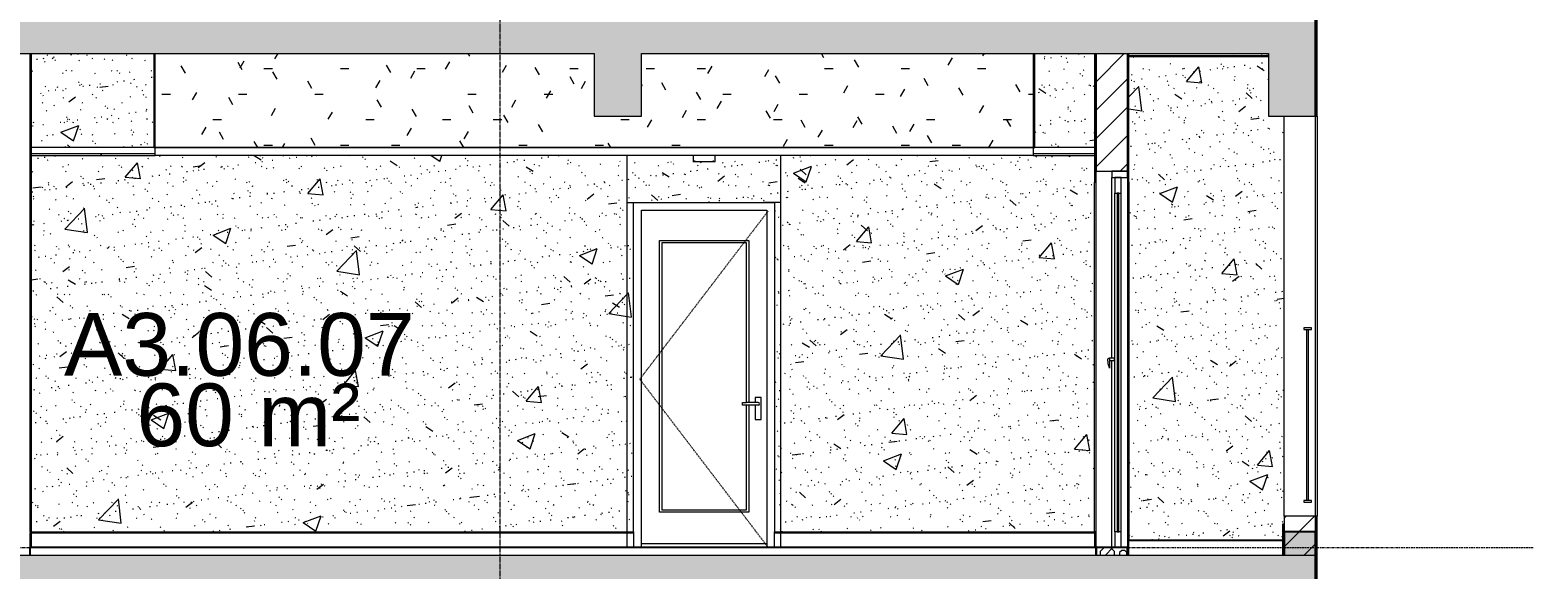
# Model space of a CAD drawing. Header units: millimetres. Extents: x 26124 to 258712, y -8723 to 35400.
# Drawn here: x 119053 to 128583, y 19063 to 22500 of the extents above; entities that cross this region are included whole.
import ezdxf

# ---------------------------------------------------------------- set-up
doc = ezdxf.new("R2010")
doc.units = ezdxf.units.MM
for name, pattern in [('Centre', [31.75, 6.35, -4.7625, 15.875, -4.7625]), ('Dash', [6.35, 3.175, -3.175]), ('Grid Line', [22.225, 12.7, -3.175, 3.175, -3.175])]:
    doc.linetypes.add(name, pattern=pattern)
for name, color, linetype, lineweight in [('0-1', 7, 'Continuous', 5), ('A-AREA-IDEN', 2, 'Continuous', 9), ('A-CLNG', 13, 'Continuous', 9), ('A-CLNG-1', 250, 'Continuous', 18), ('A-CLNG-2', 7, 'Continuous', 9), ('A-CLNG-PATT-1', 7, 'Continuous', 9), ('A-CLNG-PATT-2', 9, 'Continuous', 9), ('A-DETL-GENF-1', 7, 'Continuous', 9), ('A-DETL-GENF-HDLN-1', 7, 'Dash', 9), ('A-DETL-MEDM', 33, 'Continuous', 18), ('A-DOOR', 31, 'Continuous', 9), ('A-DOOR-1', 7, 'Continuous', 9), ('A-DOOR-FRAM', 31, 'Continuous', 9), ('A-DOOR-GLAZ', 31, 'Continuous', 9), ('A-FLOR-1', 10, 'Continuous', 25), ('A-FLOR-HRAL', 11, 'Continuous', 9), ('A-FLOR-HRAL-1', 253, 'Continuous', 9), ('A-FLOR-LEVL-2', 51, 'Centre', 9), ('A-FLOR-PATT-2', 9, 'Continuous', 9), ('A-WALL', 113, 'Continuous', 9), ('A-WALL-1', 113, 'Continuous', 18), ('A-WALL-PATT-1', 7, 'Continuous', 9), ('A-WALL-PATT-2', 9, 'Continuous', 9), ('A-WALL-PATT-4', 111, 'Continuous', 9), ('E-LITE-EQPM', 33, 'Continuous', 9), ('E-LITE-EQPM-1', 7, 'Continuous', 9), ('I-WALL-1', 250, 'Continuous', 18), ('I-WALL-2', 7, 'Continuous', 9), ('S-BEAM-1', 12, 'Continuous', 5), ('S-BEAM-2', 10, 'Continuous', 25), ('S-COLS', 52, 'Continuous', 9), ('S-GRID-1', 1, 'Grid Line', 9)]:
    doc.layers.add(name, color=color, linetype=linetype, lineweight=lineweight)
doc.styles.add('Arial_1', font='arial.ttf', dxfattribs={"height": 400})
pattern_1 = [(0, (80880.3, 14125), (1300.48, 325.12), [53.645, -921.715, 53.645, -6123.635]), (0, (80880.3, 14125), (1300.48, 325.12), [-1029.005, -921.715, 53.645, -1897.075, -3251.2]), (0, (80880.3, 14125), (1300.48, 325.12), [-3901.44, 53.645, -921.715, 53.645, -2222.195]), (0, (80880.3, 14125), (1300.48, 325.12), [-4930.445, -596.595, 53.645, -1571.955]), (120, (81367.98, 14287.56), (-931.8022, 963.6887), [53.645, -921.715, -6177.28]), (120, (81367.98, 14287.56), (-931.8022, 963.6887), [-975.36, 53.645, -921.715, -5201.92]), (120, (81367.98, 14287.56), (-931.8022, 963.6887), [-1950.72, 53.645, -1897.075, -3251.2]), (120, (81367.98, 14287.56), (-931.8022, 963.6887), [-3901.44, 53.645, -921.715, -2275.84]), (120, (81367.98, 14287.56), (-931.8022, 963.6887), [-4876.8, 53.645, -596.595, -1625.6]), (120, (81367.98, 14287.56), (-931.8022, 963.6887), [-5527.04, 53.645, -1571.955]), (240, (81530.54, 14937.8), (-368.6778, -1288.8087), [53.645, -921.715, -6177.28]), (240, (81530.54, 14937.8), (-368.6778, -1288.8087), [-975.36, 53.645, -921.715, -5201.92]), (240, (81530.54, 14937.8), (-368.6778, -1288.8087), [-1950.72, 53.645, -1897.075, -3251.2]), (240, (81530.54, 14937.8), (-368.6778, -1288.8087), [-3901.44, 53.645, -921.715, -2275.84]), (240, (81530.54, 14937.8), (-368.6778, -1288.8087), [-4876.8, 53.645, -596.595, -1625.6]), (240, (81530.54, 14937.8), (-368.6778, -1288.8087), [-5527.04, 53.645, -1571.955])]
pattern_2 = [(45, (80880.3, 14125), (-84.8528, 84.8528), [])]
pattern_3 = [(50, (80880.3, 14125), (1165.978, -102.01), [121.92, -1341.12]), (355, (80880.3, 14125), (-225.554, 1222.763), [97.536, -1072.896]), (100.451, (80977.5, 14116.5), (940.433, 1120.746), [103.616, -1139.776]), (46.184, (80880.3, 14450.1), (1734.906, -269.074), [182.88, -2011.68]), (96.636, (81024.9, 14427.7), (1519.377, 1583.536), [155.424, -1709.665]), (351.184, (80880.3, 14450.1), (1519.39, 1583.52), [146.304, -1609.344]), (21, (81042.9, 14368.8), (970.332, -654.498), [121.92, -1341.12]), (326, (81042.9, 14368.8), (395.533, 1178.804), [97.536, -1072.896]), (71.451, (81123.7, 14314.3), (1365.87, 524.296), [103.616, -1139.776]), (37.5, (80880.3, 14125), (19.767, 541.1527), [53.645, -1006.246, 53.645, -1035.507, -1076.96]), (37.5, (80880.3, 14125), (19.767, 541.1527), [-2149.043, 53.645, -1023.315]), (7.5, (80880.3, 14125), (427.646, 641.156), [53.645, -567.334, 53.645, -981.862, -410.464]), (7.5, (80880.3, 14125), (427.646, 641.156), [-1656.486, 53.645, -356.819]), (327.5, (80517.8, 14125), (867.782, -36.665), [53.645, -352.755, 53.645, -1214.323, -1682.496]), (327.5, (80517.8, 14125), (867.782, -36.665), [-1674.368, 53.645, -1628.851]), (317.5, (80355.2, 14125), (948.028, 162.731), [53.645, -474.675, 53.645, -788.416, -1194.816]), (317.5, (80355.2, 14125), (948.028, 162.731), [-1370.38, 53.645, -1141.17])]
pattern_4 = [(37.5, (80880.3, 14125), (-5.1206, 156.61216), [5.364, -118.181, 5.364, -132.812, -132.08]), (37.5, (80880.3, 14125), (-5.1206, 156.61216), [-261.722, 5.364, -126.716]), (7.5, (80880.3, 14125), (143.847, 229.3842), [5.364, -61.285, 5.364, -105.989, -42.672]), (7.5, (80880.3, 14125), (143.847, 229.3842), [-178.003, 5.364, -37.308]), (327.5, (80780.33, 14125), (253.11758, 0.46008), [5.364, -35.276, 5.364, -140.94, -191.008]), (327.5, (80780.33, 14125), (253.11758, 0.46008), [-186.944, 5.364, -185.644]), (317.5, (80780.33, 14125), (244.3381, 71.3376), [5.364, -14.956, 5.364, -90.546, -109.728]), (317.5, (80780.33, 14125), (244.3381, 71.3376), [-116.23, 5.364, -104.364])]
pattern_5 = [(45, (80880.3, 14125), (-90.50967, 90.50967), [])]

# ---------------------------------------------------------------- blocks, each defined once
blk = doc.blocks.new('NCV_TKTC_KET CAU_rvt-1-TKCS_MẶT CẮT 3')
at = {"layer": 'S-BEAM-1'}
blk.add_hatch(color=256, dxfattribs=at).paths.add_polyline_path([(127252.6, 19100), (127252.5, 19300), (127052.6, 19300), (127052.6, 19150), (127252.5, 19150), (127252.5, 19100)])
at = {"layer": 'S-BEAM-2'}
for p, q in [((127252.6, 22500), (127252.6, 22700)), ((127252.6, 21950), (127252.6, 22500)), ((127252.6, 19300), (127052.6, 19300)), ((127052.6, 19300), (127052.6, 19150)), ((127252.6, 19100), (127252.6, 19300)), ((127252.6, 18550), (127252.6, 19100))]:
    blk.add_line(p, q, dxfattribs=at)
blk = doc.blocks.new('DOOR_CW_01 CANH MO-PANEL KINH - DIG_02-800x2200-CỬA NHÔM KÍNH-401063-TKCS_MẶT CẮT 3')
at = {"layer": 'A-DOOR-1'}
for p, q in [((122862.564287, 7800), (122972.564287, 7800)), ((122752.564287, 5700), (122752.564287, 5695)), ((122752.564287, 5700), (122752.564287, 5695)), ((122752.564287, 5700), (122752.564287, 5695)), ((122792.564287, 5695), (122792.564287, 5700)), ((122852.564287, 5695), (122852.564287, 5700)), ((122852.564287, 5695), (122852.564287, 5700)), ((122852.564287, 5700), (122852.564287, 5695))]:
    blk.add_line(p, q, dxfattribs=at)
blk = doc.blocks.new('DOOR_CW_01 CANH MO-PANEL KINH - DIW_01-900x2200-CỬA GỖ VÂN LAMINATE-553375-TKCS_MẶT CẮT 3')
at = {"layer": 'A-DOOR-1'}
for p, q in [((123842.9, 7800), (123732.6, 7800)), ((123852.6, 5695), (123852.6, 5700)), ((123852.6, 5695), (123852.6, 5700)), ((123852.6, 5695), (123852.6, 5700)), ((123912.6, 5695), (123912.6, 5700)), ((123952.6, 5700), (123952.6, 5695)), ((123952.6, 5700), (123952.6, 5695)), ((123952.6, 5695), (123952.6, 5700))]:
    blk.add_line(p, q, dxfattribs=at)
blk = doc.blocks.new('LIC_09 - ĐÈN LED DOWNLIGHT ÂM TRẦN_ P_9W - 6000K - LIC_09 - ĐÈN LED DOWNLIGHT ÂM TRẦN_ P_9W_ ÁNH SÁNG TRẮNG 6000K-517041-TKCS_MẶT CẮT 3')
at = {"layer": 'E-LITE-EQPM-1'}
for p, q in [((123424.2, 8060), (123281.6, 8060)), ((123282.9, 8100), (123282.9, 8060)), ((123352.9, 8060), (123282.9, 8060)), ((123292.9, 8068), (123292.9, 8065)), ((123422.9, 8060), (123352.9, 8060)), ((123412.9, 8065), (123412.9, 8068)), ((123422.9, 8060), (123422.9, 8100))]:
    blk.add_line(p, q, dxfattribs=at)
blk = doc.blocks.new('DOOR_CW_01 CANH MO-PANEL KINH - DIG_01-900x2200-CỬA NHÔM KÍNH-901226-TKCS_MẶT CẮT 3')
at = {"layer": 'A-DETL-GENF-HDLN-1'}
for p, q in [((122942.6, 6673.5), (123762.6, 7747)), ((123762.6, 5600), (122942.6, 6673.5))]:
    blk.add_line(p, q, dxfattribs=at)
at = {"layer": 'A-DOOR-1'}
for p, q in [((122952.6, 5600), (122952.6, 7750)), ((122952.6, 7750), (123752.6, 7750)), ((123752.6, 7750), (123752.6, 5600)), ((123067.6, 7558), (123637.6, 7558)), ((123067.6, 5826), (123067.6, 7558)), ((123622.6, 7543), (123082.6, 7543)), ((123082.6, 7543), (123082.6, 5841)), ((123622.6, 6524.5), (123622.6, 7543)), ((123637.6, 7558), (123637.6, 6524.5)), ((123596.8, 6524.5), (123622.6, 6524.5)), ((123596.8, 6507.5), (123596.8, 6524.5)), ((123622.6, 6507.5), (123596.8, 6507.5)), ((123697.6, 6524.5), (123622.6, 6524.5)), ((123622.6, 5841), (123622.6, 6507.5)), ((123697.6, 6507.5), (123622.6, 6507.5)), ((123637.6, 6507.5), (123637.6, 5826)), ((123677.8, 6556), (123677.8, 6524.5)), ((123717.3, 6556), (123677.8, 6556)), ((123677.8, 6507.5), (123677.8, 6416)), ((123717.3, 6416), (123717.3, 6556)), ((123677.8, 6416), (123717.3, 6416)), ((123637.6, 5826), (123067.6, 5826)), ((123082.6, 5841), (123622.6, 5841)), ((122902.6, 5700), (122902.6, 5600)), ((122952.6, 5626), (123752.6, 5626)), ((123802.6, 5695), (123802.6, 5700))]:
    blk.add_line(p, q, dxfattribs=at)
for start, end in [(0, 90), (270, 360)]:
    blk.add_arc((123697.6, 6516), 8.5, start, end, dxfattribs=at)
blk = doc.blocks.new('Railing - Railing-944353-TKCS_MẶT CẮT 3')
at = {"layer": 'A-FLOR-HRAL-1'}
for p, q in [((126062.564287, 22645), (126052.564287, 22645)), ((126062.564287, 22550), (126062.564287, 22645)), ((126062.564287, 22645), (127042.564287, 22645)), ((127052.564287, 22645), (127042.564287, 22645)), ((127042.564287, 22645), (127042.564287, 22550)), ((127052.564287, 22550), (127052.564287, 22645))]:
    blk.add_line(p, q, dxfattribs=at)
blk = doc.blocks.new('Railing - Railing-915945-TKCS_MẶT CẮT 3')
at = {"layer": 'A-FLOR-HRAL-1'}
for p, q in [((119062.564287, 5695), (119052.564287, 5695)), ((119052.564287, 5695), (119052.564287, 5600)), ((119062.564287, 5600), (119062.564287, 5695)), ((119062.564287, 5695), (122862.564287, 5695)), ((122862.564287, 5600), (122862.564287, 5695)), ((119052.564287, 5600), (119062.564287, 5600))]:
    blk.add_line(p, q, dxfattribs=at)
blk = doc.blocks.new('Railing - Railing-915951-TKCS_MẶT CẮT 3')
at = {"layer": 'A-FLOR-HRAL-1'}
for p, q in [((122862.6, 5695), (122902.5, 5695)), ((122902.5, 5695), (122902.5, 5600))]:
    blk.add_line(p, q, dxfattribs=at)
blk = doc.blocks.new('Railing - Railing-915952-TKCS_MẶT CẮT 3')
at = {"layer": 'A-FLOR-HRAL-1'}
for p, q in [((123802.5, 5600), (123802.5, 5695)), ((123802.5, 5695), (123842.6, 5695))]:
    blk.add_line(p, q, dxfattribs=at)
blk = doc.blocks.new('Railing - Railing-915947-TKCS_MẶT CẮT 3')
at = {"layer": 'A-FLOR-HRAL-1'}
for p, q in [((123842.564287, 5600), (123842.564287, 5695)), ((123842.564287, 5695), (125842.564287, 5695)), ((125852.564287, 5695), (125842.564287, 5695)), ((125842.564287, 5695), (125842.564287, 5600))]:
    blk.add_line(p, q, dxfattribs=at)
blk = doc.blocks.new('CL_01-VÁCH DỰNG THẠCH CAO CĂN HỘ LOẠI 1-5D6 - CL_01-VÁCH DỰNG THẠCH CAO CĂN HỘ LOẠI 1A-5-V68-TKCS_MẶT CẮT 3')
at = {"layer": 'A-CLNG-PATT-1'}
h = blk.add_hatch(dxfattribs=at)
h.set_pattern_fill('FP_4', color=256, style=0, pattern_type=2)
h.set_pattern_definition(pattern_1)
h.paths.add_polyline_path([(119852.6, 21750), (119852.6, 22350), (119842.6, 22350), (119842.6, 21750)])
h.paths.add_polyline_path([(125452.7, 21750), (125462.7, 21750), (125462.7, 22350), (125452.7, 22350), (125452.7, 22140.7)])
at = {"layer": 'A-CLNG-PATT-2'}
h = blk.add_hatch(dxfattribs=at)
h.set_pattern_fill('FP_2', color=256, style=0, pattern_type=2)
h.set_pattern_definition([(0, (80880.3, 14125), (650.24, 162.56), [53.645, -434.035, 53.645, -434.035, -2600.96]), (0, (80880.3, 14125), (650.24, 162.56), [-975.36, 53.645, -921.715, 53.645, -434.035, -1137.92]), (0, (80880.3, 14125), (650.24, 162.56), [-2438.4, 53.645, -271.475, 53.645, -759.155]), (120, (81124.14, 14206.28), (-465.9011, 481.84436), [53.645, -434.035, 53.645, -3034.995]), (120, (81124.14, 14206.28), (-465.9011, 481.84436), [-541.325, -434.035, 53.645, -921.715, -1625.6]), (120, (81124.14, 14206.28), (-465.9011, 481.84436), [-1950.72, 53.645, -434.035, 53.645, -1084.275]), (120, (81124.14, 14206.28), (-465.9011, 481.84436), [-2492.045, -271.475, 53.645, -759.155]), (240, (81205.42, 14531.4), (-184.3389, -644.40436), [53.645, -434.035, 53.645, -3034.995]), (240, (81205.42, 14531.4), (-184.3389, -644.40436), [-541.325, -434.035, 53.645, -921.715, -1625.6]), (240, (81205.42, 14531.4), (-184.3389, -644.40436), [-1950.72, 53.645, -434.035, 53.645, -1084.275]), (240, (81205.42, 14531.4), (-184.3389, -644.40436), [-2492.045, -271.475, 53.645, -759.155])])
h.paths.add_polyline_path([(122686.8, 21750), (125452.7, 21750), (125452.6, 22350), (122953, 22350), (122952.5, 21950), (122652.5, 21950), (122652.5, 22350), (119852.6, 22350), (119852.6, 21750), (122652.5, 21750)])
at = {"layer": 'A-CLNG-1'}
for p, q in [((119842.6, 22350), (119842.6, 21750)), ((119852.6, 21750), (119852.6, 22350)), ((125452.7, 22350), (125452.7, 21750)), ((125462.7, 21750), (125462.7, 22350)), ((119842.6, 21750), (119852.6, 21750)), ((125452.7, 21750), (125462.7, 21750))]:
    blk.add_line(p, q, dxfattribs=at)
at = {"layer": 'A-CLNG-2'}
blk.add_line((125452.6, 21750), (119852.6, 21750), dxfattribs=at)
blk = doc.blocks.new('NCV_TKTC_TANG 6 - 8_rvt-3-TKCS_MẶT CẮT 3')
at = {"layer": 'A-CLNG-PATT-1'}
h = blk.add_hatch(dxfattribs=at)
h.set_pattern_fill('FP_4', color=256, style=0, pattern_type=2)
h.set_pattern_definition(pattern_1)
h.paths.add_polyline_path([(125852.6, 21700), (125852.6, 21710), (125452.6, 21710), (125452.6, 21700)])
h.paths.add_polyline_path([(119438, 21700), (119852.6, 21700), (119852.6, 21710), (119052.6, 21710), (119052.6, 21700)])
at = {"layer": 'A-FLOR-PATT-2'}
h = blk.add_hatch(dxfattribs=at)
h.set_pattern_fill('FP_3', color=256, style=0, pattern_type=2)
h.set_pattern_definition([(180, (81052.7, 14216.3), (-2e-14, -203.2), [19.239, -183.961]), (135, (81066.3, 14202.7), (-203.19986, 1e-14), [19.239, -268.129]), (90, (81066.3, 14183.47), (-203.2, 1e-14), [19.239, -183.961]), (45, (81052.7, 14169.86), (0, 203.19986), [19.239, -268.129]), (0, (81033.46, 14169.86), (0, 203.2), [19.239, -183.961]), (315, (81019.86, 14183.47), (203.19986, 0), [19.239, -268.129]), (270, (81019.86, 14202.7), (203.2, 1e-14), [19.239, -183.961]), (225, (81033.46, 14216.31), (1e-14, -203.19986), [19.239, -268.129]), (180, (81007.18, 14184.3), (-2e-14, -203.2), [22.055, -181.145]), (135, (81022.78, 14168.71), (-203.19986, 1e-14), [22.055, -265.314]), (90, (81022.78, 14146.66), (-203.2, 1e-14), [22.055, -181.145]), (45, (81007.18, 14131.06), (0, 203.19986), [22.055, -265.314]), (0, (80985.13, 14131.06), (0, 203.2), [22.055, -181.145]), (315, (80969.54, 14146.66), (203.19986, 0), [22.055, -265.314]), (270, (80969.54, 14168.71), (203.2, 1e-14), [22.055, -181.145]), (225, (80985.13, 14184.3), (1e-14, -203.19986), [22.055, -265.314]), (180, (80914.68, 14169.67), (-2e-14, -203.2), [14.547, -188.653]), (135, (80924.96, 14159.39), (-203.19986, 1e-14), [14.547, -272.821]), (90, (80924.96, 14144.84), (-203.2, 1e-14), [14.547, -188.653]), (45, (80914.68, 14134.56), (0, 203.19986), [14.547, -272.821]), (0, (80900.13, 14134.56), (0, 203.2), [14.547, -188.653]), (315, (80889.85, 14144.84), (203.19986, 0), [14.547, -272.821]), (270, (80889.85, 14159.39), (203.2, 1e-14), [14.547, -188.653]), (225, (80900.13, 14169.67), (1e-14, -203.19986), [14.547, -272.821]), (90, (80983.32, 14194.78), (-203.2, 1e-14), [29.097, -174.103]), (45, (80962.74, 14174.2), (0, 203.19986), [29.097, -258.271]), (0, (80933.65, 14174.2), (0, 203.2), [29.097, -174.103]), (315, (80913.07, 14194.78), (203.19986, 0), [29.097, -258.271]), (270, (80913.07, 14223.87), (203.2, 1e-14), [29.097, -174.103]), (225, (80933.65, 14244.45), (1e-14, -203.19986), [29.097, -258.271]), (180, (80962.74, 14244.45), (-2e-14, -203.2), [29.097, -174.103]), (135, (80983.32, 14223.87), (-203.19986, 1e-14), [29.097, -258.271]), (90, (81062.35, 14261.4), (-203.2, 1e-14), [37.075, -166.125]), (45, (81036.13, 14235.19), (0, 203.19986), [37.075, -250.293]), (0, (80999.05, 14235.19), (0, 203.2), [37.075, -166.125]), (315, (80972.84, 14261.4), (203.19986, 0), [37.075, -250.293]), (270, (80972.84, 14298.48), (203.2, 1e-14), [37.075, -166.125]), (225, (80999.05, 14324.7), (1e-14, -203.19986), [37.075, -250.293]), (180, (81036.13, 14324.7), (-2e-14, -203.2), [37.075, -166.125]), (135, (81062.35, 14298.48), (-203.19986, 1e-14), [37.075, -250.293]), (90, (80938.85, 14272.68), (-203.2, 1e-14), [19.242, -183.958]), (45, (80925.24, 14259.07), (0, 203.19986), [19.242, -268.127]), (0, (80906, 14259.07), (0, 203.2), [19.242, -183.958]), (315, (80892.4, 14272.68), (203.19986, 0), [19.242, -268.127]), (270, (80892.4, 14291.92), (203.2, 1e-14), [19.242, -183.958]), (225, (80906, 14305.53), (1e-14, -203.19986), [19.242, -268.127]), (180, (80925.24, 14305.53), (-2e-14, -203.2), [19.242, -183.958]), (135, (80938.85, 14291.92), (-203.19986, 1e-14), [19.242, -268.127])])
h.paths.add_polyline_path([(125852.6, 19150), (126052.6, 19150), (126052.6, 19200), (125852.6, 19200)])
at = {"layer": 'A-WALL-PATT-1'}
h = blk.add_hatch(dxfattribs=at)
h.set_pattern_fill('FP_5', color=256, style=0, pattern_type=2)
h.set_pattern_definition(pattern_2)
h.paths.add_polyline_path([(119052.6, 19300), (119062.6, 19300), (119062.6, 22350), (119052.6, 22350), (119052.6, 19748.8)])
h = blk.add_hatch(dxfattribs=at)
h.set_pattern_fill('FP_5', color=256, style=0, pattern_type=2)
h.set_pattern_definition(pattern_2)
h.paths.add_polyline_path([(125842.6, 21530), (125852.6, 21530), (125852.6, 22350), (125842.6, 22350), (125842.6, 22140.7)])
h = blk.add_hatch(dxfattribs=at)
h.set_pattern_fill('FP_5', color=256, style=0, pattern_type=2)
h.set_pattern_definition(pattern_2)
h.paths.add_polyline_path([(126052.6, 21530), (126062.6, 21530), (126062.6, 22350), (126052.6, 22350), (126052.6, 22140.7)])
at = {"layer": 'A-WALL-PATT-2'}
h = blk.add_hatch(dxfattribs=at)
h.set_pattern_fill('FP_6', color=256, style=0, pattern_type=2)
h.set_pattern_definition(pattern_3)
h.paths.add_polyline_path([(119062.6, 19300), (122862.6, 19300), (122862.6, 21700), (119062.6, 21700), (119062.6, 19748.8)])
h.paths.add_polyline_path([(119438, 21750), (119842.6, 21750), (119842.6, 22350), (119062.6, 22350), (119062.6, 21750)])
h = blk.add_hatch(dxfattribs=at)
h.set_pattern_fill('FP_7', color=256, style=0, pattern_type=2)
h.set_pattern_definition(pattern_4)
h.paths.add_polyline_path([(119062.6, 19300), (122862.6, 19300), (122862.6, 21700), (119062.6, 21700), (119062.6, 19748.8)])
h.paths.add_polyline_path([(119438, 21750), (119842.6, 21750), (119842.6, 22350), (119062.6, 22350), (119062.6, 21750)])
h = blk.add_hatch(dxfattribs=at)
h.set_pattern_fill('FP_6', color=256, style=0, pattern_type=2)
h.set_pattern_definition(pattern_3)
h.paths.add_polyline_path([(124311.1, 19300), (125842.6, 19300), (125842.6, 21700), (123852.9, 21700), (123852.9, 19300)])
h.paths.add_polyline_path([(125842.6, 21750), (125842.6, 22350), (125462.7, 22350), (125462.7, 21750)])
h = blk.add_hatch(dxfattribs=at)
h.set_pattern_fill('FP_7', color=256, style=0, pattern_type=2)
h.set_pattern_definition(pattern_4)
h.paths.add_polyline_path([(124311.1, 19300), (125842.6, 19300), (125842.6, 21700), (123852.9, 21700), (123852.9, 19300)])
h.paths.add_polyline_path([(125842.6, 21750), (125842.6, 22350), (125462.7, 22350), (125462.7, 21750)])
h = blk.add_hatch(dxfattribs=at)
h.set_pattern_fill('FP_6', color=256, style=0, pattern_type=2)
h.set_pattern_definition(pattern_3)
h.paths.add_polyline_path([(127042.6, 19250), (127042.6, 19350), (127052.6, 19350), (127052.6, 21950), (126952.5, 21950), (126952.5, 22330), (126062.6, 22330), (126062.6, 19250), (126747.7, 19250)])
h.paths.add_polyline_path([(126077.3, 22335), (126952.5, 22335), (126952.5, 22350), (126062.6, 22350), (126062.6, 22335)])
h = blk.add_hatch(dxfattribs=at)
h.set_pattern_fill('FP_7', color=256, style=0, pattern_type=2)
h.set_pattern_definition(pattern_4)
h.paths.add_polyline_path([(127042.6, 19250), (127042.6, 19350), (127052.6, 19350), (127052.6, 21950), (126952.5, 21950), (126952.5, 22330), (126062.6, 22330), (126062.6, 19250), (126747.7, 19250)])
h.paths.add_polyline_path([(126077.3, 22335), (126952.5, 22335), (126952.5, 22350), (126062.6, 22350), (126062.6, 22335)])
h = blk.add_hatch(dxfattribs=at)
h.set_pattern_fill('FP_6', color=256, style=0, pattern_type=2)
h.set_pattern_definition(pattern_3)
h.paths.add_polyline_path([(122902.6, 19300), (122902.6, 21400), (123802.6, 21400), (123802.6, 19300), (123842.9, 19300), (123842.9, 21700), (123422.6, 21700), (123422.6, 21660), (123282.6, 21660), (123282.6, 21700), (122862.6, 21700), (122862.6, 19300)])
h = blk.add_hatch(dxfattribs=at)
h.set_pattern_fill('FP_7', color=256, style=0, pattern_type=2)
h.set_pattern_definition(pattern_4)
h.paths.add_polyline_path([(122902.6, 19300), (122902.6, 21400), (123802.6, 21400), (123802.6, 19300), (123842.9, 19300), (123842.9, 21700), (123422.6, 21700), (123422.6, 21660), (123282.6, 21660), (123282.6, 21700), (122862.6, 21700), (122862.6, 19300)])
h = blk.add_hatch(dxfattribs=at)
h.set_pattern_fill('FP_7', color=256, style=0, pattern_type=2)
h.set_pattern_definition(pattern_4)
h.paths.add_polyline_path([(123852.9, 19300), (123852.9, 21700), (123842.9, 21700), (123842.9, 19300)])
at = {"layer": 'A-CLNG-1'}
for p, q in [((126952.5, 22335), (126052.6, 22335)), ((126052.6, 22335), (126052.6, 22330)), ((126052.6, 22330), (126952.5, 22330)), ((119852.6, 21750), (119052.6, 21750)), ((119052.6, 21750), (119052.6, 21700)), ((119852.6, 21700), (119852.6, 21750)), ((125852.6, 21750), (125452.6, 21750)), ((125452.6, 21750), (125452.6, 21700)), ((125852.6, 21700), (125852.6, 21750)), ((119052.6, 21700), (119852.6, 21700)), ((125452.6, 21700), (125852.6, 21700))]:
    blk.add_line(p, q, dxfattribs=at)
at = {"layer": 'A-CLNG-2'}
for p, q in [((119852.6, 21750), (125452.6, 21750)), ((119852.6, 21710), (119052.6, 21710)), ((125452.6, 21700), (119852.6, 21700)), ((125852.6, 21710), (125452.6, 21710))]:
    blk.add_line(p, q, dxfattribs=at)
at = {"layer": 'A-FLOR-1'}
for p, q in [((125852.6, 19200), (119052.6, 19200)), ((119052.6, 19200), (119052.6, 19150)), ((125852.6, 19150), (125852.6, 19200)), ((126052.6, 19200), (125852.6, 19200)), ((125852.6, 19200), (125852.6, 19150)), ((126052.6, 19150), (126052.6, 19200))]:
    blk.add_line(p, q, dxfattribs=at)
at = {"layer": 'I-WALL-1'}
for p, q in [((119052.6, 22350), (119052.6, 19300)), ((119062.6, 19300), (119062.6, 22350)), ((125842.6, 22350), (125842.6, 21530)), ((125852.6, 21530), (125852.6, 22350)), ((126052.6, 22350), (126052.6, 21530)), ((126062.6, 21530), (126062.6, 22350)), ((125842.6, 21530), (125852.6, 21530)), ((126052.6, 21530), (126062.6, 21530)), ((127042.6, 19350), (127042.6, 19250)), ((127052.6, 19350), (127042.6, 19350)), ((127052.6, 19250), (127052.6, 19350)), ((119052.6, 19300), (119062.6, 19300)), ((127042.6, 19250), (127052.6, 19250))]:
    blk.add_line(p, q, dxfattribs=at)
at = {"layer": 'I-WALL-2'}
for p, q in [((127052.6, 19400), (127052.6, 21950)), ((122862.6, 19300), (122862.6, 21700)), ((123842.9, 19300), (123842.9, 21700)), ((125842.6, 19300), (125842.6, 21530)), ((126062.6, 21530), (126062.6, 19250)), ((122902.6, 19300), (122902.6, 21400)), ((122902.6, 21400), (123802.6, 21400)), ((123802.6, 21400), (123802.6, 19300)), ((119062.6, 19300), (122862.6, 19300)), ((122862.6, 19300), (122902.6, 19300)), ((123802.6, 19300), (123842.9, 19300)), ((123852.9, 19300), (123842.9, 19300)), ((123852.9, 19300), (125842.6, 19300)), ((125852.6, 19300), (125842.6, 19300)), ((126062.6, 19250), (126052.6, 19250)), ((126062.6, 19250), (127042.6, 19250))]:
    blk.add_line(p, q, dxfattribs=at)
at = {"layer": 'A-CLNG'}
blk.add_blockref('CL_01-VÁCH DỰNG THẠCH CAO CĂN HỘ LOẠI 1-5D6 - CL_01-VÁCH DỰNG THẠCH CAO CĂN HỘ LOẠI 1A-5-V68-TKCS_MẶT CẮT 3', (0, 0), dxfattribs=at)
at = {"layer": 'A-DOOR'}
for name in ['DOOR_CW_01 CANH MO-PANEL KINH - DIG_02-800x2200-CỬA NHÔM KÍNH-401063-TKCS_MẶT CẮT 3', 'DOOR_CW_01 CANH MO-PANEL KINH - DIG_01-900x2200-CỬA NHÔM KÍNH-901226-TKCS_MẶT CẮT 3', 'DOOR_CW_01 CANH MO-PANEL KINH - DIW_01-900x2200-CỬA GỖ VÂN LAMINATE-553375-TKCS_MẶT CẮT 3']:
    blk.add_blockref(name, (0, 13600), dxfattribs=at)
at = {"layer": 'A-FLOR-HRAL'}
for name, p in [('Railing - Railing-915945-TKCS_MẶT CẮT 3', (0, 13600)), ('Railing - Railing-915951-TKCS_MẶT CẮT 3', (0, 13600)), ('Railing - Railing-915952-TKCS_MẶT CẮT 3', (0, 13600)), ('Railing - Railing-915947-TKCS_MẶT CẮT 3', (0, 13600)), ('Railing - Railing-944353-TKCS_MẶT CẮT 3', (0, -3400))]:
    blk.add_blockref(name, p, dxfattribs=at)
at = {"layer": 'E-LITE-EQPM'}
blk.add_blockref('LIC_09 - ĐÈN LED DOWNLIGHT ÂM TRẦN_ P_9W - 6000K - LIC_09 - ĐÈN LED DOWNLIGHT ÂM TRẦN_ P_9W_ ÁNH SÁNG TRẮNG 6000K-517041-TKCS_MẶT CẮT 3', (-0.4, 13600), dxfattribs=at)
blk = doc.blocks.new('Railing - 10mm-1251313-TKCS_MẶT CẮT 3')
at = {"layer": 'A-FLOR-HRAL'}
for p, q in [((33697.564287, 2500), (33697.564287, 3590)), ((33707.564287, 2500), (33707.564287, 3590))]:
    blk.add_line(p, q, dxfattribs=at)
blk = doc.blocks.new('Railing - Railing-3822139-TKCS_MẶT CẮT 3')
at = {"layer": 'A-FLOR-HRAL'}
for p, q in [((127227.6, 20600), (127177.6, 20600)), ((127177.6, 20600), (127177.6, 20590)), ((127177.6, 20590), (127227.6, 20590)), ((127227.6, 20590), (127227.6, 20600)), ((127227.6, 19500), (127177.6, 19500)), ((127177.6, 19500), (127177.6, 19490)), ((127177.6, 19490), (127227.6, 19490)), ((127227.6, 19490), (127227.6, 19500))]:
    blk.add_line(p, q, dxfattribs=at)
at = {"extrusion": (0, 0, -1), "zscale": -1}
blk.add_blockref('Railing - 10mm-1251313-TKCS_MẶT CẮT 3', (-160905.1, 17000), dxfattribs=at)
blk = doc.blocks.new('DEG_02-DEG_03 - DEG_02-2500x2400mm-CỬA ĐI 02 CÁNH TRƯỢT-V48-TKCS_MẶT CẮT 3')
at = {"layer": 'A-DOOR'}
for p, q in [((125972.6, 7960), (125972.6, 7860)), ((126012.6, 7960), (125972.6, 7960)), ((126012.6, 7860), (126012.6, 7960)), ((125972.6, 7860), (126012.6, 7860)), ((125972.6, 5700), (125972.6, 7860)), ((126012.6, 5700), (126012.6, 7860)), ((125939.6, 6808.7), (125939.6, 6799.2)), ((125939.6, 6807.4), (125939.6, 6808.7)), ((125969.6, 6807), (125939.6, 6807)), ((125939.6, 6806.1), (125939.6, 6806.8)), ((125939.6, 6799.2), (125939.6, 6745.2)), ((125939.6, 6793), (125969.6, 6793)), ((125972.6, 6820), (125969.6, 6820)), ((125969.6, 6800), (125969.6, 6810)), ((125969.6, 6790), (125969.6, 6800)), ((125969.6, 6780), (125972.6, 6780)), ((125939.6, 6745.2), (125939.6, 6743.7)), ((125939.6, 6743.7), (125939.6, 6745.2)), ((125972.6, 5700), (125972.6, 5600)), ((126012.6, 5700), (125972.6, 5700)), ((126012.6, 5600), (126012.6, 5700)), ((125972.6, 5600), (126012.6, 5600))]:
    blk.add_line(p, q, dxfattribs=at)
at = {"layer": 'A-DOOR', "flags": 128}
for points in [[(125928.6, 6799.2), (125928.6, 6799.6), (125928.6, 6800), (125928.7, 6800.3), (125928.7, 6800.7), (125928.8, 6801.1), (125928.9, 6801.5), (125929, 6801.8), (125929.1, 6802.2), (125929.2, 6802.5), (125929.4, 6802.9), (125929.5, 6803.2), (125929.7, 6803.6), (125929.9, 6803.9), (125930.1, 6804.2), (125930.3, 6804.5), (125930.5, 6804.9), (125930.7, 6805.2), (125931, 6805.4), (125931.2, 6805.7), (125931.5, 6806), (125931.8, 6806.3), (125932, 6806.5), (125932.3, 6806.7), (125932.6, 6807), (125933, 6807.2), (125933.3, 6807.4), (125933.6, 6807.5), (125933.9, 6807.7), (125934.3, 6807.9), (125934.6, 6808), (125935, 6808.2), (125935.4, 6808.3), (125935.7, 6808.4), (125936.1, 6808.5), (125936.5, 6808.5), (125936.8, 6808.6), (125937.2, 6808.6), (125937.6, 6808.7), (125938, 6808.7), (125938.1, 6808.7)], [(125937.7, 6745.2), (125935.7, 6751.5), (125933.9, 6757.8), (125932.4, 6764.2), (125931.1, 6770.7), (125930.1, 6777.2), (125929.3, 6783.8), (125928.9, 6790.3), (125928.6, 6796.9), (125928.6, 6799.2)], [(125939.6, 6808.7), (125939.5, 6808.7), (125939.4, 6808.7), (125939.4, 6808.7), (125939.3, 6808.7), (125939.3, 6808.7), (125939.2, 6808.7), (125939.1, 6808.7), (125939.1, 6808.7), (125939, 6808.7), (125939, 6808.7), (125938.9, 6808.7), (125938.9, 6808.7), (125938.8, 6808.7), (125938.8, 6808.7), (125938.7, 6808.7), (125938.7, 6808.7), (125938.6, 6808.7), (125938.6, 6808.7), (125938.5, 6808.7), (125938.5, 6808.7), (125938.4, 6808.7), (125938.4, 6808.7), (125938.4, 6808.7), (125938.3, 6808.7), (125938.3, 6808.7), (125938.3, 6808.7), (125938.2, 6808.7), (125938.2, 6808.7), (125938.2, 6808.7), (125938.2, 6808.7), (125938.1, 6808.7), (125938.1, 6808.7), (125938.1, 6808.7), (125938.1, 6808.7), (125938.1, 6808.7), (125938.1, 6808.7), (125938.1, 6808.7), (125938.1, 6808.7)], [(125938.1, 6808.7), (125938.1, 6808.7), (125938.1, 6808.7), (125938.1, 6808.7), (125938.1, 6808.7), (125938.1, 6808.7), (125938.1, 6808.7), (125938.2, 6808.7), (125938.2, 6808.7), (125938.2, 6808.7), (125938.2, 6808.7), (125938.3, 6808.7), (125938.3, 6808.7), (125938.3, 6808.7), (125938.4, 6808.7), (125938.4, 6808.7), (125938.4, 6808.7), (125938.5, 6808.7), (125938.5, 6808.7), (125938.6, 6808.7), (125938.6, 6808.7), (125938.7, 6808.7), (125938.7, 6808.7), (125938.8, 6808.7), (125938.8, 6808.7), (125938.9, 6808.7), (125938.9, 6808.7), (125939, 6808.7), (125939, 6808.7), (125939.1, 6808.7), (125939.1, 6808.7), (125939.2, 6808.7), (125939.3, 6808.7), (125939.3, 6808.7), (125939.4, 6808.7), (125939.4, 6808.7), (125939.5, 6808.7), (125939.5, 6808.7), (125939.6, 6808.7)]]:
    blk.add_lwpolyline(points, dxfattribs=at)
at = {"layer": 'A-DOOR-FRAM'}
for p, q in [((125952.6, 8000), (125952.6, 7960)), ((126052.6, 8000), (125952.6, 8000)), ((125952.6, 7960), (126052.6, 7960)), ((125952.6, 6806.8), (125952.6, 7960)), ((126052.6, 7960), (126052.6, 8000)), ((126052.6, 7930), (126052.6, 5600)), ((125952.6, 5600), (125952.6, 6793.5))]:
    blk.add_line(p, q, dxfattribs=at)
at = {"layer": 'A-DOOR-GLAZ'}
for p, q in [((125987.6, 7860), (125987.6, 5700)), ((125997.6, 7860), (125987.6, 7860)), ((125997.6, 5700), (125997.6, 7860)), ((125987.6, 5700), (125997.6, 5700))]:
    blk.add_line(p, q, dxfattribs=at)

msp = doc.modelspace()

# ---------------------------------------------------------------- hatches: boundary and pattern name
at = {"layer": 'A-DETL-GENF-1'}
h = msp.add_hatch(color=256, dxfattribs=at)
h.paths.add_polyline_path([(116152.5, 1550), (116452.5, 1550), (116452.5, 1950), (118252.6, 1950), (118252.6, 1700), (118452.6, 1700), (118452.6, 1950), (122652.5, 1950), (122652.5, 1550), (122953, 1550), (122953, 1950), (126952.5, 1950), (126952.5, 1550), (127252.5, 1550), (127252.5, 2150), (112052.6, 2150), (112052.6, 1550), (112352.5, 1550), (112352.5, 1950), (116152.5, 1950), (116152.5, 1809.6)])
h.paths.add_polyline_path([(33652.6, 1550), (33952.6, 1550), (33952.6, 2000), (37952.1, 2000), (37952.1, 1550), (38252.6, 1550), (38252.6, 1950), (42452.6, 1950), (42452.6, 1700), (42652.6, 1700), (42652.6, 1950), (44452.6, 1950), (44452.6, 1550), (44752.6, 1550), (44752.6, 1950), (48552.6, 1950), (48552.6, 1550), (48852.6, 1550), (48852.6, 2150), (33652.6, 2150), (33652.6, 1809.6)])
h.paths.add_polyline_path([(126952.5, 4950), (127252.5, 4950), (127252.5, 5550), (112052.6, 5550), (112052.6, 4950), (112352.5, 4950), (112352.5, 5350), (116152.5, 5350), (116152.5, 4950), (116452.5, 4950), (116452.5, 5350), (118252.6, 5350), (118252.6, 5100), (118452.6, 5100), (118452.6, 5350), (122652.5, 5350), (122652.5, 4950), (122953, 4950), (122953, 5350), (126952.5, 5350)])
h.paths.add_polyline_path([(44752.6, 4950), (44752.6, 5350), (48552.6, 5350), (48552.6, 4950), (48852.6, 4950), (48852.6, 5550), (33652.6, 5550), (33652.6, 4950), (33952.6, 4950), (33952.6, 5380), (37952.1, 5380), (37952.1, 4950), (38252.6, 4950), (38252.6, 5350), (42452.6, 5350), (42452.6, 5100), (42652.6, 5100), (42652.6, 5350), (44452.6, 5350), (44452.6, 4950), (44717.3, 4950)])
h.paths.add_polyline_path([(126952.5, 8350), (127252.5, 8350), (127252.5, 8950), (112052.6, 8950), (112052.6, 8350), (112352.5, 8350), (112352.5, 8750), (116152.5, 8750), (116152.5, 8350), (116452.5, 8350), (116452.5, 8750), (118252.6, 8750), (118252.6, 8500), (118452.6, 8500), (118452.6, 8750), (122652.5, 8750), (122652.5, 8350), (122953, 8350), (122953, 8750), (126952.5, 8750)])
h.paths.add_polyline_path([(33952.6, 8350), (33952.6, 8780), (37952.1, 8780), (37952.1, 8350), (38252.6, 8350), (38252.6, 8750), (42452.6, 8750), (42452.6, 8500), (42652.6, 8500), (42652.6, 8750), (44452.6, 8750), (44452.6, 8350), (44752.6, 8350), (44752.6, 8750), (48552.6, 8750), (48552.6, 8350), (48852.6, 8350), (48852.6, 8950), (33652.6, 8950), (33652.6, 8350)])
h.paths.add_polyline_path([(33952.6, 11750), (33952.6, 12200), (37952.1, 12200), (37952.1, 11750), (38252.6, 11750), (38252.6, 12150), (42452.6, 12150), (42452.6, 11900), (42652.6, 11900), (42652.6, 12150), (44452.6, 12150), (44452.6, 11750), (44752.6, 11750), (44752.6, 12150), (48552.6, 12150), (48552.6, 11750), (48852.6, 11750), (48852.6, 12350), (33652.6, 12350), (33652.6, 11750)])
h.paths.add_polyline_path([(116189.3, 11750), (116452.5, 11750), (116452.5, 12150), (118252.6, 12150), (118252.6, 11900), (118452.6, 11900), (118452.6, 12150), (122652.5, 12150), (122652.5, 11750), (122953, 11750), (122953, 12150), (126952.5, 12150), (126952.5, 11750), (127252.5, 11750), (127252.5, 12350), (112052.6, 12350), (112052.6, 11750), (112352.5, 11750), (112352.5, 12150), (116152.5, 12150), (116152.5, 11750)])
h.paths.add_polyline_path([(126952.5, 15150), (127252.5, 15150), (127252.5, 15750), (112052.6, 15750), (112052.6, 15150), (112352.5, 15150), (112352.5, 15550), (116152.5, 15550), (116152.5, 15150), (116452.5, 15150), (116452.5, 15550), (118252.6, 15550), (118252.6, 15300), (118452.6, 15300), (118452.6, 15550), (122652.5, 15550), (122652.5, 15150), (122953, 15150), (122953, 15550), (126952.5, 15550)])
h.paths.add_polyline_path([(33952.6, 15150), (33952.6, 15600), (37952.1, 15600), (37952.1, 15150), (38252.6, 15150), (38252.6, 15550), (42452.6, 15550), (42452.6, 15300), (42652.6, 15300), (42652.6, 15550), (44452.6, 15550), (44452.6, 15150), (44752.6, 15150), (44752.6, 15550), (48552.6, 15550), (48552.6, 15150), (48852.6, 15150), (48852.6, 15750), (33652.6, 15750), (33652.6, 15150)])
h.paths.add_polyline_path([(126952.5, 18550), (127252.5, 18550), (127252.5, 19150), (112052.6, 19150), (112052.6, 18550), (112352.5, 18550), (112352.5, 18950), (116152.5, 18950), (116152.5, 18550), (116452.5, 18550), (116452.5, 18950), (118252.6, 18950), (118252.6, 18700), (118452.6, 18700), (118452.6, 18950), (122652.5, 18950), (122652.5, 18550), (122953, 18550), (122953, 18950), (126952.5, 18950), (126952.5, 18552.9)])
h.paths.add_polyline_path([(33952.6, 18550), (33952.6, 19000), (37952.1, 19000), (37952.1, 18550), (38252.6, 18550), (38252.6, 18950), (42452.6, 18950), (42452.6, 18700), (42652.6, 18700), (42652.6, 18950), (44452.6, 18950), (44452.6, 18550), (44752.6, 18550), (44752.6, 18950), (48552.6, 18950), (48552.6, 18550), (48852.6, 18550), (48852.6, 19150), (33652.6, 19150), (33652.6, 18550)])
h.paths.add_polyline_path([(126952.5, 21950), (127252.5, 21950), (127252.5, 22550), (112052.6, 22550), (112052.6, 21950), (112352.5, 21950), (112352.5, 22350), (116152.5, 22350), (116152.5, 21950), (116452.5, 21950), (116452.5, 22350), (118252.6, 22350), (118252.6, 22100), (118452.6, 22100), (118452.6, 22350), (122652.5, 22350), (122652.5, 21950), (122953, 21950), (122953, 22350), (126952.5, 22350), (126952.5, 22140.7)])
h.paths.add_polyline_path([(33652.6, 21950), (33952.6, 21950), (33952.6, 22400), (37952.1, 22400), (37952.1, 21950), (38252.6, 21950), (38252.6, 22350), (42452.6, 22350), (42452.6, 22100), (42652.6, 22100), (42652.6, 22350), (44452.6, 22350), (44452.6, 21950), (44752.6, 21950), (44752.6, 22350), (48552.6, 22350), (48552.6, 21950), (48852.6, 21950), (48852.6, 22550), (33652.6, 22550), (33652.6, 22140.7)])
h.paths.add_polyline_path([(127252.5, 25350), (127252.5, 25950), (112052.6, 25950), (112052.6, 25350), (112352.5, 25350), (112352.5, 25750), (116152.5, 25750), (116152.5, 25350), (116452.5, 25350), (116452.5, 25750), (118252.6, 25750), (118252.6, 25500), (118452.6, 25500), (118452.6, 25750), (122652.5, 25750), (122652.5, 25350), (122953, 25350), (122953, 25750), (126952.5, 25750), (126952.5, 25350)])
h.paths.add_polyline_path([(33952.6, 25350), (33952.6, 25800), (37952.1, 25800), (37952.1, 25350), (38252.6, 25350), (38252.6, 25750), (42452.6, 25750), (42452.6, 25500), (42652.6, 25500), (42652.6, 25750), (44452.6, 25750), (44452.6, 25350), (44752.6, 25350), (44752.6, 25750), (48552.6, 25750), (48552.6, 25350), (48852.6, 25350), (48852.6, 25950), (33652.6, 25950), (33652.6, 25350)])
h.paths.add_polyline_path([(126952.6, 28750), (127252.6, 28750), (127252.6, 29650), (127052.6, 29650), (127052.6, 29350), (116452.6, 29350), (116452.6, 29550), (112052.6, 29550), (112052.6, 28950), (112352.7, 28950), (112352.7, 29350), (116152.6, 29350), (116152.6, 28950), (116452.6, 28950), (116452.6, 29150), (118252.6, 29150), (118252.6, 28900), (118452.6, 28900), (118452.6, 29150), (122652.6, 29150), (122652.6, 28750), (122952.6, 28750), (122952.6, 29150), (126952.6, 29150)])
h.paths.add_polyline_path([(33952.6, 28750), (33952.6, 29150), (37952.1, 29150), (37952.1, 28750), (38252.6, 28750), (38252.6, 29150), (42452.6, 29150), (42452.6, 28900), (42652.6, 28900), (42652.6, 29150), (44452.6, 29150), (44452.6, 28950), (44752.6, 28950), (44752.6, 29350), (48552.6, 29350), (48552.6, 28950), (48852.6, 28950), (48852.6, 29550), (44452.6, 29550), (44452.6, 29350), (33852.6, 29350), (33852.6, 29650), (33652.6, 29650), (33652.6, 28750)])
h.paths.add_polyline_path([(127252.6, 32700), (127252.6, 33200), (126454.5, 33200), (126454.5, 33000), (127054.5, 33000), (127054.5, 32700)])
h.paths.add_polyline_path([(33652.6, 32700), (33850.6, 32700), (33850.6, 33000), (34450.6, 33000), (34450.6, 33200), (33652.6, 33200)])
h.paths.add_polyline_path([(112252.5, 32800), (112252.5, 33000), (114152.7, 33000), (114152.7, 32800), (114352.5, 32800), (114352.5, 33000), (116252.6, 33000), (116252.6, 32800), (116452.6, 32800), (116452.6, 33200), (112052.4, 33200), (112052.4, 32800)])
h.paths.add_polyline_path([(46752.4, 32800), (46752.4, 33000), (48652.6, 33000), (48652.6, 32800), (48852.7, 32800), (48852.7, 33200), (44452.6, 33200), (44452.6, 32800), (44652.6, 32800), (44652.6, 33000), (46552.6, 33000), (46552.6, 32800)])
at = {"layer": 'A-WALL-PATT-4'}
h = msp.add_hatch(dxfattribs=at)
h.set_pattern_fill('FP_1', color=256, style=0, pattern_type=2)
h.set_pattern_definition(pattern_5)
h.paths.add_polyline_path([(125852.6, 19150), (126052.6, 19150), (126052.6, 19200), (125852.6, 19200)])
h.paths.add_polyline_path([(126052.6, 21600), (126052.6, 22350), (125852.6, 22350), (125852.6, 21600), (125935.5, 21600)])
h = msp.add_hatch(dxfattribs=at)
h.set_pattern_fill('FP_1', color=256, style=0, pattern_type=2)
h.set_pattern_definition(pattern_5)
h.paths.add_polyline_path([(127052.6, 19150), (127252.6, 19150), (127252.5, 19400), (127052.6, 19400)])

# ---------------------------------------------------------------- linework, layer by layer
at = {"layer": 'A-DETL-MEDM'}
for p, q in [((127252.5, 21950), (127252.5, 22550)), ((118452.6, 22350), (122652.5, 22350)), ((122652.5, 22350), (122652.5, 21950)), ((122953, 21950), (122953, 22350)), ((122953, 22350), (126952.5, 22350)), ((126952.5, 22350), (126952.5, 21950)), ((122652.5, 21950), (122953, 21950)), ((126952.5, 21950), (127252.5, 21950)), ((127252.5, 19150), (112052.6, 19150)), ((127252.5, 18550), (127252.5, 19150))]:
    msp.add_line(p, q, dxfattribs=at)
at = {"layer": 'A-FLOR-LEVL-2'}
msp.add_line((26123.8, 19200), (134152.6, 19200), dxfattribs=at)
at = {"layer": 'A-WALL'}
for p, q in [((127252.6, 19400), (127252.6, 21950)), ((127262.6, 21950), (127262.6, 19400)), ((125852.6, 19200), (125852.6, 21530))]:
    msp.add_line(p, q, dxfattribs=at)
at = {"layer": 'A-WALL-1'}
for p, q in [((127252.6, 22800), (127252.6, 21950)), ((127262.6, 21950), (127262.6, 22800)), ((125852.6, 22350), (125852.6, 21600)), ((126052.6, 21600), (126052.6, 22350)), ((127252.6, 21950), (127262.6, 21950)), ((125852.6, 21600), (126052.6, 21600)), ((127252.6, 19400), (127052.6, 19400)), ((127052.6, 19400), (127052.6, 19150)), ((127252.6, 19150), (127252.6, 19400)), ((127262.6, 19400), (127252.6, 19400)), ((127252.6, 19400), (127252.6, 18550)), ((127262.6, 18550), (127262.6, 19400)), ((126052.6, 19200), (125852.6, 19200)), ((125852.6, 19200), (125852.6, 19150)), ((126052.6, 19150), (126052.6, 19200)), ((127262.6, 19150), (127252.6, 19150)), ((127252.6, 19150), (127262.6, 19150))]:
    msp.add_line(p, q, dxfattribs=at)
at = {"layer": 'S-COLS'}
msp.add_line((127252.6, 19400), (127252.6, 21950), dxfattribs=at)
at = {"layer": 'S-GRID-1'}
for p, q in [((122052.6, -2320.6), (122052.6, 30285.9)), ((127252.6, -2320.6), (127252.6, 30285.9))]:
    msp.add_line(p, q, dxfattribs=at)

# ---------------------------------------------------------------- block references
at = {"layer": '0-1'}
for name in ['NCV_TKTC_KET CAU_rvt-1-TKCS_MẶT CẮT 3', 'NCV_TKTC_TANG 6 - 8_rvt-3-TKCS_MẶT CẮT 3']:
    msp.add_blockref(name, (0, 0), dxfattribs=at)
at = {"layer": 'A-DOOR'}
msp.add_blockref('DEG_02-DEG_03 - DEG_02-2500x2400mm-CỬA ĐI 02 CÁNH TRƯỢT-V48-TKCS_MẶT CẮT 3', (0, 13600), dxfattribs=at)
at = {"layer": 'A-FLOR-HRAL'}
msp.add_blockref('Railing - Railing-3822139-TKCS_MẶT CẮT 3', (0, 0), dxfattribs=at)

# ---------------------------------------------------------------- texts
at = {"layer": 'A-AREA-IDEN', "char_height": 400, "line_spacing_factor": 0.936439, "style": 'Arial_1'}
for s, insert, width, attachment_point in [('\\pt8,16,24,32,40,48,56,64,72,80,88,96,104,112,120,128,136,144,152,160,168,176,184,192,200,208,216,224,232,240,248,256;A3.06.07', (120388.2, 20289.7), 2233.6, 8), ('\\pt8,16,24,32,40,48,56,64,72,80,88,96,104,112,120,128,136,144,152,160,168,176,184,192,200,208,216,224,232,240,248,256;60 m²', (120446.2, 20043.8), 1449.6, 5)]:
    msp.add_mtext(s, dxfattribs=dict(at, insert=insert, width=width, attachment_point=attachment_point))

doc.saveas('drawing.dxf')
